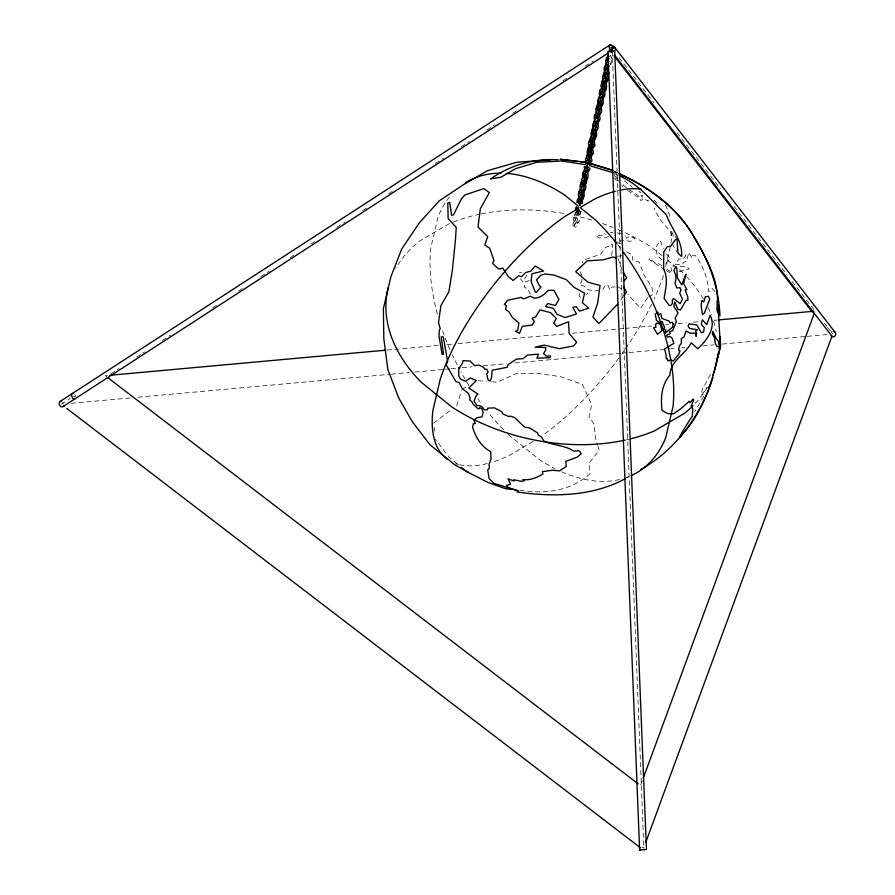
<?xml version="1.0" encoding="UTF-8"?>
<svg xmlns="http://www.w3.org/2000/svg" width="895" height="895" viewBox="0 0 895 895"><rect width="100%" height="100%" fill="white"/><g stroke="black" fill="none" stroke-linecap="round" stroke-linejoin="round"><path stroke-width="0.67" stroke-dasharray="4.47 3.36" d="M581.907 279.184L581.795 281.545L579.524 284.409L584.446 286.266L587.064 289.454L595.22 290.953L603.096 289.029L605.915 284.397L608.175 285.561L609.842 289.756L611.375 287.228L615.134 286.859M574.389 216.97C573.885 219.879 577.913 219.219 578.617 217.161M575.753 216.982C574.299 224.544 580.117 219.946 576.078 217.015M572.889 224.231L572.845 224.119M611.654 255.411L612.806 244.771L611.565 244.134L609.473 246.293L605.658 247.255L600.858 254.079L584.211 259.986L582.119 262.794M610.021 57.19C609.875 54.248 611.844 54.919 609.618 56.374M610.401 64.742L610.659 62.773M620.459 241.672L620.839 240.05L630.472 241.348L634.846 238.394L629.688 236.079L626.802 238.338L623.96 234.098M665.611 266.441L670.568 245.431M456.696 405.894L461.596 390.612M642.263 780.82L640.484 785.642L638.001 783.74M579.803 293.594L579.031 295.652L581.66 298.84M703.794 396.216L694.598 411.901M573.796 216.959C571.122 223.828 581.873 225.932 578.875 217.25M610.793 64.798L611.598 61.128L610.86 59.014M710.417 374.356L702.027 390.198L701.602 395.277L707.128 387.457M526.864 275.067L522.904 281.791L520.588 278.871M610.961 59.585L612.303 55.445L611.699 53.644M647.656 297.632L640.484 308.428L627.764 294.231M620.906 299.859L623.267 296.536M666.003 263.6L670.031 258.308L665.858 253.195M586.124 294.757L587.914 293.124M433.683 423.234L451.348 409.485M61.285 404.204L70.202 398.432M110.879 373.886L119.08 368.572M136.655 357.172L144.856 351.858M162.42 340.469L170.621 335.144M212.786 307.802L217.474 304.77M238.551 291.099L243.239 288.056M260.814 276.667L269.003 271.342M290.092 257.67L294.779 254.639M311.18 243.999L315.857 240.968M336.945 227.296L345.146 221.971M362.71 210.582L367.397 207.539M388.486 193.868L393.162 190.836M435.328 163.494L443.528 158.169M461.104 146.78L469.304 141.466M486.869 130.066L495.069 124.752M512.634 113.363L517.321 110.32M563 80.695L567.687 77.664M585.263 66.264L593.463 60.949M648.73 296.961L653.026 294.298L651.985 287.664L643.684 274.418L639.377 262.134L632.91 260.557L632.329 254.885L624.039 250.589M449.603 223.504L419.252 241.247A168.417 113.9 13.3 0 0 395.836 268.41M462.01 389.336L468.902 385.297M533.017 441.526L508.494 455.868A168.417 71.88 -51.1 0 1 492.351 462.122M626.343 478.008L628.558 476.722A168.417 101.113 59.7 0 1 626.075 477.639M608.387 236.515L605.165 237.857L598.766 237.925L596.104 235.542L605.613 235.083L604.796 233.371M529.18 280.527L524.627 282.126L524.571 287.619L527.837 288.38L529.985 293.795L533.353 293.862M679.07 271.644L689.161 268.836L686.968 266.978L670.825 265.849L671.496 271.14M831.533 331.295L832.305 331.161M610.245 232.644L612.974 232.286M617.259 256.283L621.98 255.713M107.445 375.508L105.241 375.699L107.736 377.6M387.043 350.068L438.572 345.38M446.929 344.62L452.501 344.116M458.072 343.602L566.68 333.723M572.252 333.22L623.781 328.532M625.169 328.398L651.627 325.993M665.556 324.728L668.341 324.471M678.086 323.587L686.443 322.826M693.401 322.189L700.371 321.562M714.288 320.298L717.074 320.041M71.22 403.309L131.039 397.861M137.998 397.235L389.828 374.323M391.216 374.188L409.306 372.544M414.866 372.04L444.088 369.389M445.475 369.255L449.648 368.874M451.046 368.751L460.78 367.867M462.178 367.733L471.911 366.849M483.043 365.842L506.693 363.683M515.039 362.934L620.783 353.312M622.17 353.178L627.742 352.675M629.129 352.552L663.911 349.386M669.482 348.882L676.43 348.244M682.001 347.741L684.787 347.484M702.866 345.839L713.997 344.832M722.343 344.072L805.824 336.475M807.212 336.352L828.088 334.45M642.946 195.323L641.021 195.434L644.557 199.026L648.45 201.151L647.096 199.909M519.458 272.55L521.875 272.706M478.288 380.711L486.377 381.371M491.758 381.807L497.139 382.243L515.856 373.718L537.794 373.45L560.662 376.672L582.5 384.526L591.629 404.652L589.044 417.271L593.9 423.615L595.488 438.36L597.345 444.39M519.894 490.236C544.462 494.443 570.976 491.176 589.939 473.712L589.167 462.939L599.202 450.431L597.726 445.598M614.037 178.027L618.188 178.373M617.091 232.957L622.584 233.863M73.547 396.261L75.661 396.72M618.926 181.025L614.731 179.38M614.753 172.466L617.114 173.216M614.418 171.929L616.868 172.735M617.281 242.567L620.906 243.82M613.88 170.844L617.539 172.746M613.802 171.046L617.46 172.948M614.362 173.339L617.975 175.207M665.019 269.932L648.953 259.449L649.255 258.185L654.681 262.559L659.212 263.902L664.862 267.773M666.238 270.592L671.149 273.232L671.63 272.416L665.992 268.545M627.652 190.478L638.001 197.18L640.898 200.547L642.632 199.574L636.535 194.304L629.465 189.93M617.639 286.613L622.081 289.421M626.534 187.771L623.692 185.589L622.875 182.781M638.862 191.261L640.876 192.861M624.251 180.756L632.329 187.2M662.009 255.713L651.694 247.378A168.417 113.9 13.3 0 0 616.532 228.896M667.167 259.874L674.382 265.703M679.529 269.865L682.628 272.371A168.417 113.9 13.3 0 1 685.637 275.503M508.215 434.5L539.137 459.482A168.417 101.113 59.7 0 0 555.068 468.678M457.244 463.979L448.91 456.953L435.373 439.288M662.099 260.031L657.21 255.578L655.957 247.233L660.264 240.486L663.318 248.776M653.943 200.2L657.4 203.534M715.071 291.625L712.207 288.548L710.697 290.886L708.538 291.479C707.911 278.222 703.179 265.837 695.068 255.232L691.846 255.276L691.835 257.749L688.736 252.323L686.622 261.586L685.391 261.273L681.005 264.898L675.345 264.17L678.902 259.035L683.098 259.024L685.693 255.847L684.205 251.383M619.027 57.616L653.965 102.802M676.989 132.561L720.453 188.778M734.09 206.409L786.94 274.754M792.053 281.366L814.215 310.028M824.34 323.117L826.868 326.395M827.707 327.481L830.247 330.747M831.086 331.844L832.775 334.025M677.425 239.748L672.648 232.711L673.32 237.298L671.205 235.586L670.433 230.888C663.419 224.679 657.836 216.948 654.267 208.278M672.067 243.552L676.911 251.998M74.844 394.606L75.516 395.982M62.583 402.549L63.265 403.925M580.128 271.722L582.074 275.638M614.104 174.335L615.134 176.472L617.874 177.848L616.207 173.764M618.255 258.946L622.103 269.988M621.868 184.929L622.573 187.01M434.097 427.239L434.522 431.256M612.258 50.523L643.908 849.265M642.062 847.386A3.468 2.327 11.6 0 1 643.841 847.554M665.231 205.044A168.417 71.88 -51.1 0 1 669.863 216.791M671.574 231.044A168.417 71.88 -51.1 0 1 671.049 242.612M663.452 275.638A168.417 71.88 -51.1 0 1 654.01 299.21M651.605 304.3A168.417 71.88 -51.1 0 1 622.159 353.525M618.948 357.966A168.417 71.88 -51.1 0 1 543.131 435.071M487.227 463.554A168.417 71.88 -51.1 0 1 459.683 464.74M458.531 464.449A168.417 71.88 -51.1 0 1 455.812 463.632M616.554 190.993A168.417 71.88 -51.1 0 1 619.038 190.4M619.586 479.519A168.417 101.113 59.7 0 1 561.221 471.598M503.482 429.768A168.417 101.113 59.7 0 1 487.92 412.181M480.257 402.202A168.417 101.113 59.7 0 1 477.885 398.901M468.734 385.163A168.417 101.113 59.7 0 1 465.847 380.431M465.143 379.245A168.417 101.113 59.7 0 1 461.048 372.051M457.188 364.802A168.417 101.113 59.7 0 1 452.255 354.666M449.928 349.52A168.417 101.113 59.7 0 1 441.85 328.711M437.398 314.145A168.417 101.113 59.7 0 1 430.719 248.139L438.147 216.612A168.417 101.113 59.7 0 1 450.733 195.502M617.595 244.548A168.417 101.113 59.7 0 1 621.018 248.978M707.263 387.322A168.417 113.9 13.3 0 1 694.017 404.685M629.42 439.121A168.417 113.9 13.3 0 1 626.657 439.769M453.284 222.016A168.417 113.9 13.3 0 1 479.899 214.162M481.297 213.871A168.417 113.9 13.3 0 1 565.304 213.76M580.027 216.892A168.417 113.9 13.3 0 1 592.02 220.148M602.514 223.526A168.417 113.9 13.3 0 1 612.717 227.341M686.61 276.566A168.417 113.9 13.3 0 1 703.985 299.959M707.945 307.343A168.417 113.9 13.3 0 1 711.324 314.973M713.617 321.394A168.417 113.9 13.3 0 1 716.257 331.609M572.733 225.037C579.546 234.345 579.68 206.655 572.733 225.037M574.624 225.148C573.091 226.457 577.074 222.609 576.57 220.841C576.235 220.662 574.154 225.339 574.624 225.148"/><path stroke-width="1.34" d="M584.267 175.8L584.39 175.028M575.988 209.452L576.883 206.89M594.258 135.928L592.803 137.405L592.009 140.291M593.844 145.393L593.855 144.643M597.412 128.007L597.424 127.269M604.08 95.217L602.682 99.893M684.63 431.782C703.817 409.127 712.935 380.554 718.562 352.003M611.867 51.608L612.202 48.8L611.274 47.592L612.549 50.243L609.808 52.022M720.072 340.257L720.262 336.923L720.587 346.085L717.958 357.239M577.006 210.918L577.197 211.992M582.488 203.389L581.828 200.469L579.468 198.735M597.759 109.772L597.815 110.443M599.415 101.706L599.616 102.78M589.783 167.835C590.521 170.755 587.075 173.183 585.196 170.531M607.694 61.397L607.75 62.068M576.201 208.11L576.156 207.998M579.501 191.989L579.468 191.866M581.157 183.922L581.112 183.811M581.761 180.656C577.566 190.355 588.362 186.596 586.382 179.425M583.462 172.713L583.417 172.601M586.773 156.591L586.728 156.48M588.429 148.525L588.384 148.413M590.085 140.47L590.04 140.347M591.998 131.14L591.953 131.028M593.653 123.085L593.609 122.973M596.954 106.964L596.92 106.841M591.785 141.555L592.166 139.709M598.61 98.897L598.576 98.786M600.265 90.831L600.221 90.719M601.921 82.776L601.876 82.664M603.577 74.71L603.532 74.598M605.233 66.655L605.188 66.532M606.888 58.589L606.844 58.477M577.812 209.206L578.315 207.17M590.208 139.833L590.376 141.376M588.485 157.688L589.234 154.79L590.823 153.258M592.009 145.102L589.973 149.521M584.894 189.024L584.927 188.107M587.221 177.635C584.603 191.385 576.38 177.4 586.426 175.722M588.876 169.569L587.534 173.708M595.466 137.506L593.687 142.036M595.723 136.241L595.667 134.899M607.313 79.812L607.246 78.469M592.154 140.056L593.799 137.293M576.816 202.427L577.454 199.73L578.539 198.824M584.211 166.38L584.748 169.949M574.713 215.315L575.72 212.842M587.691 158.829L587.993 160.865M596.45 116.551L596.227 117.267M598.106 108.485L597.882 109.201M606.385 68.177L606.161 68.893M608.041 60.122L607.806 60.826M608.924 58.354L608.701 59.148M588.451 162.241L587.914 164.121M590.107 154.175L589.57 156.054M591.763 146.12L591.226 147.999M593.217 139.072L593.631 137.036M584.67 190.087C582.388 199.719 575.172 192.19 582.186 187.212M593.598 146.623C590.331 157.721 584.088 146.265 592.233 143.357M597.166 129.238C594.884 138.882 587.657 131.352 594.683 126.374M599.035 120.12L597.245 124.651M600.69 112.054L599.37 116.014M602.346 103.999L601.026 107.948M607.09 80.874C604.807 90.507 597.58 82.978 604.606 77.999M580.833 211.455L580.094 214.319L578.181 215.147M716.66 361.826L720.374 346.063M608.365 65.257L607.761 66.532M606.709 73.312L606.105 74.587M608.533 73.871C603.308 84.488 600.668 69.34 608.197 69.665M600.086 105.565L599.751 106.427M590.387 138.971L590.42 138.468M598.431 113.62L597.838 114.896M596.775 121.686L596.182 122.962M595.13 129.753L594.526 131.028M585.419 163.159L586.773 160.753L588.921 159.478M593.474 137.808L591.875 140.045M595.287 138.367L593.944 140.772M586.594 171.314L586.259 172.187M589.883 164.411L590.543 160.776M582.634 190.59L582.041 191.866M576.671 215.236L578.248 212.842M643.225 778.202L814.26 313.328M645.765 842.318L831.958 336.229A3.468 2.327 11.6 0 1 831.131 335.916M720.587 346.085L719.39 349.184L718.607 346.645L716.727 346.242L715.228 343.232L714.669 338.377L712.398 333.768L712.856 331.34L716.123 338.388L718.416 341.319L719.121 345.738L720.139 342.416L717.958 304.468L717.913 312.612L716.962 310.017L717.275 301.291L717.488 302.007C718.226 276.689 703.683 253.934 691.622 232.689C674.64 205.291 647.633 186.596 618.769 173.373M712.946 377.589C700.919 415.459 675.647 450.017 640.697 469.618M590.566 138.378L591.271 137.136M575.362 209.061L576.38 207.204M607.582 71.779C609.014 69.989 605.255 66.208 608.611 63.724M602.615 95.966L603.073 93.472L602.089 91.67M597.659 120.154L598.039 117.267L596.797 115.656M587.467 169.781L587.914 167.287L586.93 165.485M606.978 67.304L606.81 67.707M603.666 73.972L604.64 73.412M602.1 81.915L602.794 81.479M600.355 90.093L600.959 89.612M598.699 98.159L599.303 97.678M593.732 122.335L594.716 121.776M592.166 130.29L592.859 129.853M590.163 139.721L591.147 139.161M589.257 150.919L589.648 152.799M583.551 171.963L584.144 171.493M602.011 82.027L600.813 85.965L601.999 88.661M592.076 130.401L590.935 133.679L591.617 136.443M582.03 197.124C582.734 194.226 579.557 190.646 583.629 188.688M608.074 55.266C606.721 56.799 605.456 62.158 608.969 61.263M582.343 180.6L581.728 180.835M624.061 295.428L626.422 292.117L623.569 286.467M709.053 386.606L710.406 384.716M603.767 73.804L602.514 77.25L603.208 80.013M600.456 89.936L599.202 93.371L599.896 96.134M598.8 97.991L597.547 101.437L598.24 104.2M593.832 122.179L592.591 125.624L593.273 128.388M590.264 139.564C582.913 146.612 601.496 152.363 592.3 139.351M583.652 171.806L582.399 175.252L583.092 178.016M617.695 304.02L598.9 323.576L592.949 317.031L597.703 302.857L600.042 285.494L587.97 282.193L575.709 271.677L587.176 260.904L603.319 259.796L613.22 256.966L615.738 257.95M590.376 158.158L591.718 155.741L591.998 152.083M609.137 72.864L607.962 73.67L605.893 73.088M611.732 45.925C614.138 45.667 616.364 48.677 614.686 50.702L646.436 849.568L639.612 849.948L640.607 849.568M623.491 281.354L626.768 277.875L623.244 272.326M683.847 432.33C671.44 449.335 691.097 416.869 692.26 416.678L692.831 408.914L691.153 406.341L693.715 399.808L693.043 399.013L690.034 402.661L689.295 401.206L681.755 407.997L673.499 413.904L667.48 413.524L662.054 410.458C660.588 397.984 661.293 385.186 669.941 375.016C670.288 360.707 685.38 354.554 691.22 342.763L697.831 348.759C706.513 340.346 716.761 328.051 710.115 315.308L706.726 324.672L702.34 319.772L701.221 324.314L704.264 327.503L703.627 332.023L701.311 332.705L696.869 324.974L689.116 323.811L688.054 326.228L689.709 328.465L697.474 329.729L695.482 331.15L696.623 333.309L696.075 336.587L695.169 333.264L689.888 333.13L686.118 330.937L683.925 337.068L681.296 338.612L681.419 343.311L679.294 345.996L678.533 350.057L680.01 350.728L678.578 354.554L673.174 361.032L670.97 359.98L668.006 360.953L667.267 358.705L666.193 358.794L666.025 354.386L664.526 348.871L673.879 343.4L672.011 337.997L670.008 336.43L667.312 337.191L666.73 335.222L670.433 333.488L669.482 331.866L672.693 330.635L676.351 321.652L675.166 318.094L678.007 312.903L673.823 306.269L674.785 302.051L677.974 309.536L680.536 309.827L686.029 300.485L687.953 300.038L687.684 296.592L685.134 289.913L686.946 289.678L683.59 283.558L685.962 274.172L681.744 284.856L677.403 277.797L676.821 268.31L675.512 266.844L673.935 270.536L675.736 275.078L675.971 279.609L674.987 283.055L676.799 287.966L680.043 287.709L681.039 290.125L679.652 293.18L682.482 299.176L680.144 303.685L673.566 298.471L672.324 299.948L672.346 303.562L670.981 305.329L669.225 305.419L664.09 298.404C665.567 288.85 668.554 278.166 663.598 269.182L663.788 251.875L667.267 246.64L670.635 246.259L675.613 239.435L677.09 239.446L677.907 253.016L681.587 256.518C682.885 241.102 671.317 228.315 666.182 214.554C651.381 200.748 638.403 183.688 619.172 175.834M576.201 212.272L577.89 211.086L579.512 211.388M612.202 48.8L613.366 48.05L612.93 46.574L611.509 44.985L609.931 44.918L59.976 401.542C57.951 403.209 59.965 407.728 62.594 406.867L607.862 53.286M71.846 393.945L72.719 393.431M609.931 44.918C607.906 46.585 609.92 51.104 612.549 50.243M607.962 51.194L614.787 50.825L613.444 51.518M591.013 142.786C590.633 145.773 594.19 147.227 592.468 141.913M586.046 166.973L585.979 168.126M607.918 61.878C604.696 62.997 603.532 71.868 608.32 68.714M603.801 83.358C602.559 85.763 604.55 79.487 606.049 79.476M602.95 86.065C592.199 99.916 612.829 90.731 603.61 85.752M601.697 100.956C596.674 104.167 598.196 94.59 601.787 93.885M600.053 109.022L598.867 109.716M598.397 117.077C593.284 120.31 594.951 110.499 598.654 109.94M593.877 131.733C592.468 134.228 595.041 127.761 595.913 127.862M593.027 134.429C590.197 135.76 587.657 144.632 592.647 142.909M589.861 158.65C584.748 161.872 586.415 152.072 590.118 151.501M588.843 161.48L586.695 165.709M587.187 169.535L585.006 173.708M581.381 192.57C580.217 193.689 581.884 192.537 580.777 192.57M580.542 195.278L578.338 197.952L578.136 202.494M578.36 203.713L579.367 203.098M579.568 205.19L579.904 204.787M579.289 210.168L577.432 210.963L576.134 210.079M575.429 210.28L564.924 216.422A168.417 71.88 -51.1 0 0 440.329 378.909L432.9 410.425A168.417 71.88 -51.1 0 0 447.287 459.224M625.247 478.657C592.691 496.501 553.032 497.217 516.963 491.959M596.215 125.524C590.879 127.448 594.19 116.674 598.263 118.028M587.691 167.085L586.359 167.51L585.05 166.627M586.035 175.151C581 176.986 583.697 167.589 587.265 167.544M607.448 71.466C605.378 72.182 605.646 76.444 604.785 75.706M599.18 111.774C597.368 111.808 597.524 116.943 596.428 115.992M597.524 119.829L595.197 124.069M592.423 141.88L590.789 141.813M604.83 75.314L606.318 76.959L606.094 79.856M603.196 83.358L604.662 85.025L604.449 87.911M597.647 105.744C595.511 106.852 595.443 110.365 596.585 112.255M593.251 131.744L594.739 133.4L593.956 136.197M578.338 213.334L578.998 210.75L578.013 208.938M589.29 147.239C580.743 158.393 601.384 156.882 590.04 147.216M590.756 153.672L591.17 150.774L589.771 149.118M587.646 155.294C579.154 167.007 599.751 164.3 588.384 155.282M589.1 161.738L589.57 159.232L588.586 157.419M580.374 190.691C577.868 191.81 577.868 196.005 579.58 197.873M59.976 401.542L60.994 401.396M74.856 398.924L72.73 398.465L71.421 395.087M573.192 161.626L573.818 161.458M605.266 77.686L607.146 78.268M604.394 87.542L602.727 89.03L601.943 91.928M601.966 93.807L603.577 94.12M593.687 134.116L595.567 134.709M581.202 194.965C585.912 194.808 582.03 204.261 578.293 202.65M581.985 196.743L580.307 198.242L579.58 201.263M579.546 203.02L581.414 203.612M109.928 375.273L385.656 350.191M718.472 319.918L813.969 311.225M550.638 159.881L517.232 162.185L487.361 170.721L463.073 184.918L439.176 200.894L419.319 222.9L401.654 249.09L390.835 276.958L383.407 308.473L383.81 338.69L387.837 369.434L398.655 397.872L412.326 421.724L429.947 444.714L454.694 464.706L468.029 472.124M607.951 57.291C605.4 57.951 605.333 61.968 606.519 63.892M606.295 65.346C603.745 66.017 603.678 70.034 604.863 71.947M596.372 113.721C593.821 114.392 593.754 118.397 594.929 120.322M582.22 182.625C579.669 183.285 579.613 187.301 580.788 189.225M583.685 189.058L583.898 186.171L582.79 184.605M580.105 205.19L580.654 202.684L579.669 200.883M510.676 489.285L505.53 488.715L487.954 482.439L465.579 471.005L461.417 467.492M560.225 159.22L586.863 162.364L612.661 170.218M560.214 159.433L577.51 161.48M580.161 161.794L585.487 162.42M557.999 159.769C534.002 158.337 510.273 165.038 490.583 178.955L501.021 177.176L515.52 168.696L536.866 162.275L561.691 161.01L585.33 164.624M611.24 47.58L613.366 48.05M602.324 95.575L600.232 99.994M600.646 103.563L598.296 107.903M590.789 151.4L591.382 151.535M589.134 159.455L589.727 159.601M587.478 167.522L588.071 167.667M583.148 181.719L585.442 177.344M582.712 184.918L584.748 180.499M589.324 165.564L613.164 172.713M589.391 163.36L612.583 170.419M608.88 65.626L607.548 65.033M605.188 73.401C609.763 73.849 609.059 84.04 604.248 81.154M603.543 81.467C608.108 81.904 607.403 92.095 602.592 89.22M601.887 89.522C606.452 89.97 605.747 100.162 600.937 97.275M600.232 97.589C604.796 98.025 604.091 108.217 599.281 105.341M598.576 105.655C603.14 106.091 602.436 116.283 597.625 113.396M598.923 112.009L599.762 109.604L598.777 107.792M595.611 128.13L596.45 125.725L595.287 123.756M593.609 129.831C598.173 130.278 597.468 140.47 592.658 137.584M586.728 163.337L588.608 164.445M585.073 171.404C589.648 171.84 588.944 182.032 584.122 179.157M581.124 190.68C585.688 191.116 584.983 201.308 580.173 198.433M607.448 65.536L608.757 66.498M597.524 113.9C601.485 115.007 600.5 124.271 595.969 121.463M595.869 121.966C599.829 123.062 598.844 132.326 594.314 129.529M623.77 176.427L619.25 173.988M618.68 173.574C647.51 186.775 674.483 205.447 691.443 232.812C707.643 257.715 718.898 285.908 719.972 315.845M619.396 174.156L622.674 175.856M600.109 110.085C593.9 111.103 597.547 100.15 601.921 102.175M833.894 331.452C837.127 332.526 835.863 337.728 832.439 336.833L614.429 54.919M584.961 173.35C587.142 174.268 586.326 179.436 584.983 177.378M581.828 190.366C586.012 193.096 587.265 184.896 584.099 183.206M107.736 377.6L638.001 783.74M66.767 408.411L640.54 847.856M578.036 205.884L564.633 195.054A168.417 101.113 59.7 0 0 506.145 173.373M600.433 99.725C602.033 100.632 601.608 105.655 600.097 103.518M614.608 47.211L835.18 332.437M609.853 50.321L611.565 52.525M614.115 55.826L812.246 312.042M575.463 212.753L575.821 213.413M608.007 52.1L639.612 849.948M64.306 405.67A3.468 2.327 11.6 0 1 63.769 406.106M465.277 182.848A168.417 101.113 59.7 0 1 500.898 173.183M616.722 243.451A168.417 101.113 59.7 0 0 595.567 220.047L580.105 207.55L595.276 198.679A168.417 71.88 -51.1 0 1 615.29 191.306M623.513 252.334A168.417 101.113 59.7 0 1 673.062 406.408L665.634 437.935A168.417 101.113 59.7 0 1 631.12 475.637M693.032 405.692A168.417 113.9 13.3 0 1 684.518 413.3L654.167 431.043A168.417 113.9 13.3 0 1 630.796 438.774M625.269 440.071A168.417 113.9 13.3 0 1 452.076 407.158L421.153 382.176A168.417 113.9 13.3 0 1 388.251 287.452M717.085 359.163A168.417 113.9 13.3 0 1 713.102 374.893M658.597 196.989A168.417 71.88 -51.1 0 1 661.45 199.831M620.269 190.143A168.417 71.88 -51.1 0 1 641.704 189.337M458.811 368.214L458.71 375.822L460.5 379.077L465.355 381.27L470.367 377.914L476.274 380.643L468.823 388.016L478.042 394.147L476.319 395.545L474.037 400.994L476.968 405.435L479.832 405.737L482.394 407.18L484.385 409.832L487.439 409.753L487.82 408.131L494.42 407.863L501.647 411.611L502.71 413.87L508.975 416.611L510.139 416.13L514.457 417.439L524.627 427.116L529.728 428L537.313 432.744L538.589 435.306L541.486 437.028L543.903 441.022C553.625 445.732 564.667 445.005 573.628 451.114L579.188 450.733L581.258 453.664L577.286 457.132L565.785 461.317L566.222 466.474L559.61 470.859L552.506 470.255L542.459 471.631L542.873 474.014C536.978 477.673 529.963 480.559 522.915 479.552L524.123 480.794L521.282 481.309L513.674 479.731L514.043 481.007L508.058 478.825L510.542 484.284L506.715 485.269L507.968 487.596L518.261 490.919L493.794 483.278L489.151 478.523L487.753 470.043L489.364 468.23L489.062 464.181L491.053 459.146L490.673 451.651C481.118 446.515 475.569 437.23 472.56 427.06L473.321 423.827L475.458 423.514L474.059 420.684L476.453 417.943L482.069 416.757L483.155 412.17L481.801 408.78L479.541 407.605L479.295 408.668L478.098 408.769L473.276 404.35L471.754 401.542L469.662 399.942L470.211 398.185L468.342 393.353L462.212 388.519L459.157 382.534L455.958 381.662L446.113 364.668L447.668 361.49L443.271 336.844L441.235 336.844L443.528 354.163L442.141 354.465L439.009 336.061L439.3 330.266L440.239 328.722L438.505 322.368L440.911 305.654L448.887 291.759L452.4 270.156L455.488 239.435L456.237 227.397L448.138 218.593L447.813 203.042L449.749 202.438L451.606 215.303L453.631 214.677L461.451 198.757L464.829 195.009L483.815 188.576L489.319 192.604L480.358 208.736L477.975 227.05L487.708 236.56L484.821 245.051L489.654 248.195L493.995 260.479L492.63 263.164L494.118 265.099L499.142 269.16L502.744 268.108L508.36 276.611L513.126 280.459L518.764 275.626L521.461 276.768L525.611 272.55L530.701 271.196L535.176 266.039L543.634 270.961L531.966 273.78L531.071 281.466L535.244 291.915L536.329 292.475L541.016 286.903L539.439 285.773L536.497 279.788L540.837 275.268L544.954 273.926L553.904 275.089L566.278 279.632L574.064 287.329L584.58 293.191L582.376 302.723L588.664 308.148L579.68 311.113L576.201 306.683L572.912 307.377L576.481 314L565.092 317.535L557.037 314.369L553.311 308.294L545.614 306.605L547.785 303.528L555.403 305.564L558.961 299.366L553.826 290.248L548.188 290.394C544.462 294.388 539.875 298.415 534.013 298.091L530.478 296.267L523.586 298.863L521.069 297.408L507.745 300.239L504.355 304.266L506.447 305.721L505.496 309.357L509.009 311.952L512.455 317.568L518.865 322.961L517.869 330.009L515.609 331.329L519.492 333.332L522.389 326.295L532.312 325.008L534.259 321.361L532.133 318.262L535.646 316.931L539.965 309.871L550.503 312.623L556.366 318.43L553.759 323.017L556.679 326.44L568.538 321.741L569.13 333.399L576.671 342.27L573.505 345.973L559.252 348.681L544.227 345.123L535.176 347.148L545.626 347.573L545.76 349.788L543.612 353.626L546.364 356.188L550.447 355.874L550.067 357.653L536.933 358.246L538.488 354.129L527.356 355.08L523.15 358.638L516.471 359.13L508.181 364.601L507.23 367.252L492.127 370.261L491.59 377.455L490.035 381.08L488.122 380.017L486.667 374.009L488.133 371.906L486.813 369.221L484.441 369.132L483.736 367.42L478.825 365.093L474.574 365.63L470.155 361.009L463.162 360.629L462.144 363.829L458.811 368.214M577.857 200.044L577.812 199.932M595.309 115.019L595.264 114.907M701.915 300.575L701.132 305.262L702.418 314.57L704.309 313.172L709.802 299.198L708.393 296.267L705.294 296.816L703.772 301.861L701.915 300.575M673.241 323.912L672.537 327.223L664.437 333.768L665.958 329.998L663.911 329.371L664.56 327.346L662.076 321.573L660.007 322.782L656.482 320.432L655.229 314.167L657.881 312.053L658.72 314.928L660.801 313.709L661.931 318.463L669.191 321.115L669.773 322.894L672.335 322.256L673.241 323.912M662.065 330.456L657.556 334.35L653.551 327.794L656.102 327.089L655.364 324.572L657.266 322.983L660.141 324.147L662.065 330.456"/></g></svg>
